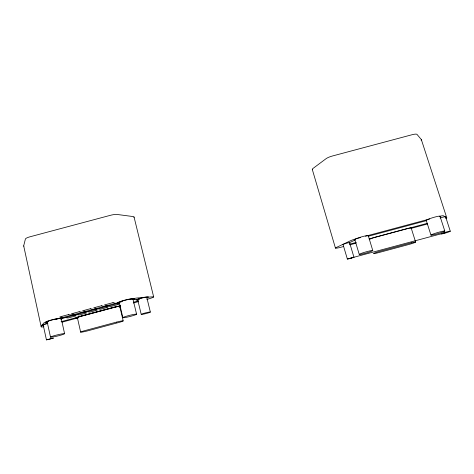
<?xml version="1.0" encoding="UTF-8"?>
<svg xmlns="http://www.w3.org/2000/svg" width="474" height="474" viewBox="0 0 474 474"><rect width="100%" height="100%" fill="white"/><g stroke="black" fill="none" stroke-linecap="round" stroke-linejoin="round"><path stroke-width="0.71" d="M349.611 242.694L353.936 257.198L350.772 258.389L347.365 259.071L343.069 244.584M46.446 339.876L53.307 338.163L46.446 339.876L43.199 324.968M347.365 259.047L353.936 257.198M349.137 242.848L355.026 240.069M54.86 319.66L122.203 301.571M360.394 237.598L357.218 238.452A6.897 0.729 -16.2 0 0 350.535 240.721L336.303 247.493A6.612 0.675 -16 0 0 340.978 247.221L343.686 246.492M365.484 236.23L429.616 219.006M60.583 318.913L119.744 303.022M368.168 236.295L426.559 220.611M61.11 321.692L120.443 305.754M133.289 302.299L137.573 301.15A6.713 0.693 -14.1 0 0 138.325 300.943M356.365 242.374L351.406 243.707A6.689 0.687 -16.1 0 1 349.557 244.169M369.122 238.949L385.409 234.571M386.114 234.381L427.151 223.355M62.011 322.16L77.943 317.882M118.95 306.868L120.491 306.453M133.289 303.016L138.319 301.66M146.875 299.361L148.303 298.981A6.63 0.681 -14.2 0 0 152.687 296.819L137.413 297.962A6.926 0.735 -14 0 0 130.528 299.337M349.788 244.851L355.891 243.209M411.42 228.29L427.649 223.929M350.647 258.134L445.643 232.598M133.07 299.687L139.7 299.165M445.11 216.819L443.403 215.777A7.086 0.711 -16.8 0 0 439.398 216.387M445.317 216.95L446.745 217.821A6.82 0.652 -16.8 0 1 445.767 218.555M421.339 139.575L446.781 217.85M445.625 216.831L450.3 231.229A4.841 0.373 -16.5 0 1 443.279 233.623A4.841 0.373 -16.5 0 1 443.386 232.918A4.841 0.373 -16.5 0 1 450.3 231.229M440.014 216.257L444.802 231.057A7.217 0.575 -16.4 0 1 434.391 234.624A7.217 0.575 -16.4 0 1 434.451 233.569A7.217 0.575 -16.4 0 1 444.802 231.057M426.25 220.38L430.961 235.122M411.171 227.958L415.609 242.042M368.268 235.697L372.783 250.556A7.033 0.587 -16 0 1 362.663 253.969A7.033 0.587 -16 0 1 362.604 252.926A7.033 0.587 -16 0 1 372.783 250.556M354.807 239.595L359.251 254.419M312.301 169.455L335.456 248.109M134.071 217.092L153.665 296.943M146.768 297.34L150.353 312.064A4.71 0.391 -14.3 0 1 143.421 314.161A4.71 0.391 -14.3 0 1 143.586 313.421A4.71 0.391 -14.3 0 1 150.353 312.064M137.656 299.604L141.222 314.375M132.957 299.082L136.589 314.209A7.074 0.593 -14.2 0 1 126.297 317.325A7.074 0.593 -14.2 0 1 126.303 316.259A7.074 0.593 -14.2 0 1 136.589 314.209M119.282 302.471L122.873 317.669M119.792 306.524L123.187 320.898M77.38 317.633L80.639 332.114M61.235 318.522L64.594 333.696A7.252 0.581 -13.7 0 1 54.077 336.777A7.252 0.581 -13.7 0 1 53.971 335.77A7.252 0.581 -13.7 0 1 64.594 333.696M47.181 321.864L50.505 337.144M23.712 245.929L41.173 326.853M421.119 140.185A6.683 1.386 -18.8 0 0 421.291 139.504L417.013 134.409A6.938 1.505 -18.9 0 0 412.042 134.729L332.434 155.999A6.755 1.546 -17.5 0 0 326.035 158.713L313.012 168.442A6.476 1.44 -17.1 0 0 312.597 169.733M440.073 218.004A4.823 0.474 -16.8 0 1 444.541 216.831A4.823 0.474 -16.8 0 1 445.299 217.104M343.383 244.637A3.401 0.355 -16.1 0 1 346.298 243.281A3.401 0.355 -16.1 0 1 349.326 242.943M426.855 220.499A7.187 0.723 -16.8 0 1 432.94 217.613A7.187 0.723 -16.8 0 1 439.558 216.665M355.156 239.72A7.009 0.747 -16.2 0 1 361.324 236.929A7.009 0.747 -16.2 0 1 368.043 235.969M410.881 228.267A5.901 0.581 -16.5 0 0 406.787 228.681L375.876 236.988A5.842 0.587 -16.3 0 0 369.507 239.607M369.957 239.589A5.842 0.587 -16.3 0 1 369.702 239.607M47.714 322.344A9.03 0.918 -13.4 0 1 47.992 320.975A9.03 0.918 -13.4 0 1 60.157 318.09A9.03 0.918 -13.4 0 1 60.891 319.215M119.62 302.993A8.805 0.942 -14 0 1 120.135 301.547A8.805 0.942 -14 0 1 131.825 298.644A8.805 0.942 -14 0 1 132.827 299.716M43.904 326.734A6.867 0.664 -13.4 0 1 41.185 326.77L43.62 323.155A7.134 0.717 -13.4 0 1 48.437 321.384M133.923 217.489A6.5 1.446 -13.1 0 0 133.01 216.547L117.268 214.485A6.778 1.558 -12.7 0 0 110.406 215.309L30.01 236.787A6.986 1.523 -11.3 0 0 25.4 239.032L23.712 245.757A6.731 1.404 -11.4 0 0 23.901 246.154M138.13 299.71A4.699 0.492 -14.1 0 1 141.643 298.11A4.699 0.492 -14.1 0 1 146.667 297.465M43.365 325.022A3.531 0.35 -13.4 0 1 44.272 324.441A3.531 0.35 -13.4 0 1 47.886 323.517M119.578 302.608A7.045 0.752 -14 0 1 126.084 300.006A7.045 0.752 -14 0 1 132.673 299.378M47.738 322A7.223 0.735 -13.4 0 1 53.799 319.529A7.223 0.735 -13.4 0 1 60.95 318.806M119.407 306.85A5.872 0.593 -13.9 0 0 118.423 306.477A5.872 0.593 -13.9 0 0 112.871 307.644L81.658 316.028A5.937 0.587 -13.7 0 0 77.955 317.764M120.562 306.708A7.548 0.758 -13.9 0 1 119.667 307.069M120.645 305.979A7.548 0.758 -13.9 0 0 112.516 307.555L81.226 315.962A7.631 0.752 -13.7 0 0 75.947 317.793A7.631 0.752 -13.7 0 0 78.068 318.03M138.325 299.971A6.405 0.67 -14.1 0 1 137.472 299.201A6.405 0.67 -14.1 0 1 146.353 296.92A6.405 0.67 -14.1 0 1 146.709 297.82M43.383 325.324A5.303 0.521 -13.4 0 1 41.949 325.016A5.303 0.521 -13.4 0 1 47.607 323.387M68.434 314.606L59.854 316.91L68.066 317.965L76.284 315.761L68.434 314.606M79.158 311.726L71.438 313.8L79.164 314.985L86.558 313L79.158 311.726M90.303 308.734L82.589 310.808L89.847 312.117L97.241 310.132L90.303 308.734M101.448 305.742L93.733 307.81L100.524 309.249L107.918 307.259L101.448 305.742M113.019 302.631L104.446 304.936L110.792 306.488L119.004 304.284L113.019 302.631M116.278 322.172L84.959 330.591A5.955 0.462 -14 0 0 80.829 332.197A5.955 0.462 -14 0 0 87.886 330.793L118.672 322.516A5.895 0.468 -14.2 0 0 123.062 320.839A5.895 0.468 -14.2 0 0 116.278 322.172M411.242 242.86L380.213 251.202A5.866 0.462 -16 0 0 373.625 253.466A5.866 0.462 -16 0 0 378.11 252.749L408.612 244.548A5.925 0.456 -16.2 0 0 415.461 242.214A5.925 0.456 -16.2 0 0 411.242 242.86"/></g></svg>
